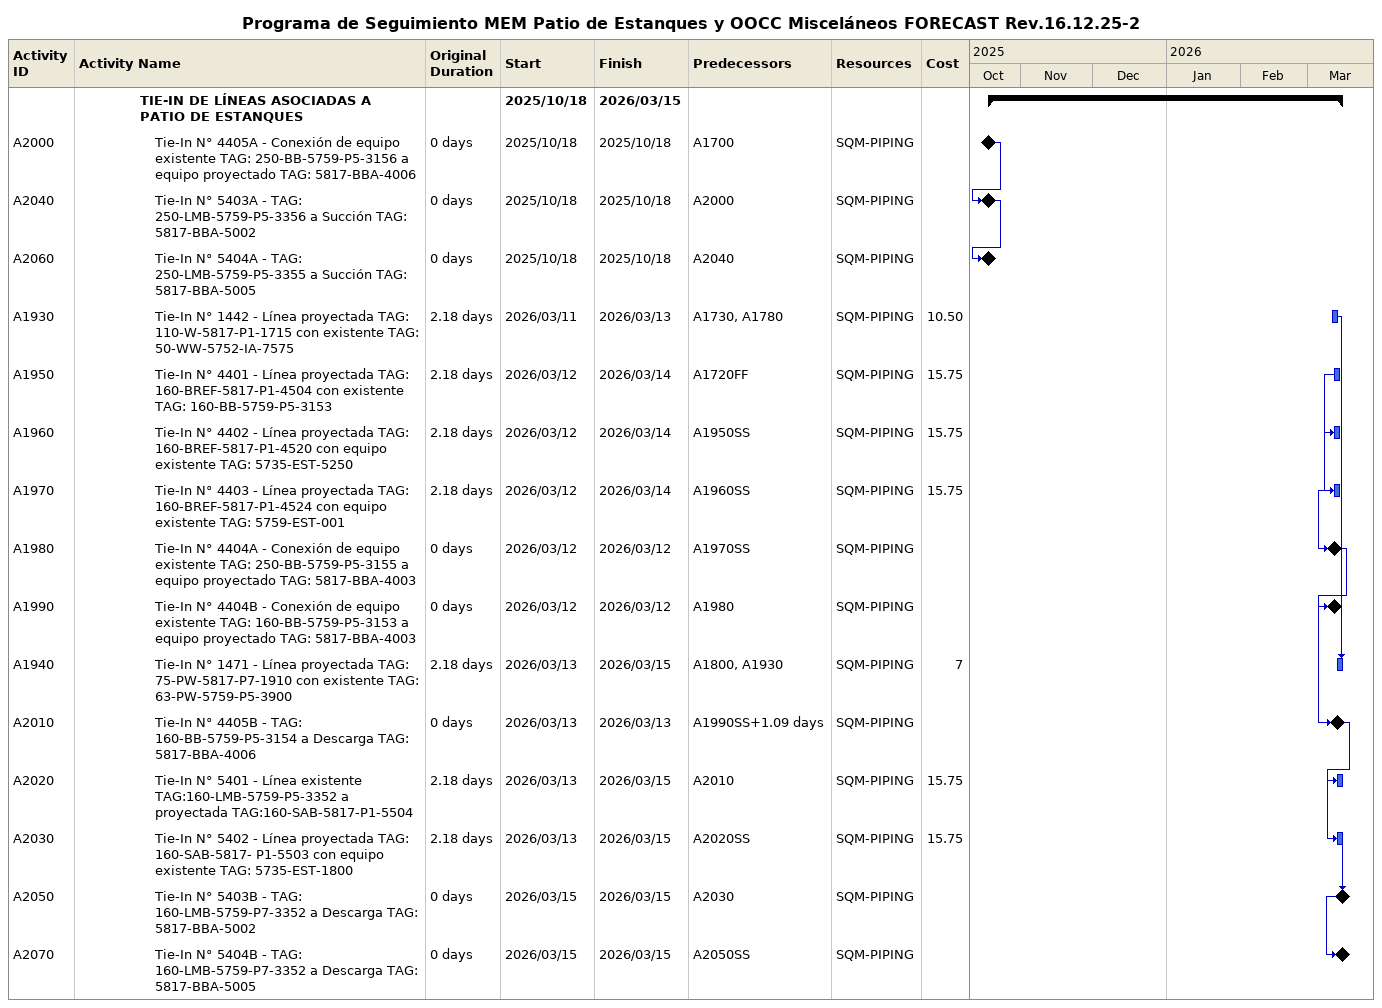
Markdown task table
Programa de Seguimiento MEM Patio de Estanques y OOCC Misceláneos FORECAST Rev.16.12.25-2

| ID | Level | Task | Original duration | Start | Finish | Predecessors | Resources | Cost |
|---|---|---|---|---|---|---|---|---|
|  | 5 | **TIE-IN DE LÍNEAS ASOCIADAS A PATIO DE ESTANQUES** |  | 2025-10-18 | 2026-03-15 |  |  |  |
| A2000 | 6 | Tie-In N° 4405A - Conexión de equipo existente TAG: 250-BB-5759-P5-3156 a equipo proyectado TAG: 5817-BBA-4006 | 0d | 2025-10-18 | 2025-10-18 | A1700 | SQM-PIPING |  |
| A2040 | 6 | Tie-In N° 5403A - TAG: 250-LMB-5759-P5-3356 a Succión TAG: 5817-BBA-5002 | 0d | 2025-10-18 | 2025-10-18 | A2000 | SQM-PIPING |  |
| A2060 | 6 | Tie-In N° 5404A - TAG: 250-LMB-5759-P5-3355 a Succión TAG: 5817-BBA-5005 | 0d | 2025-10-18 | 2025-10-18 | A2040 | SQM-PIPING |  |
| A1930 | 6 | Tie-In N° 1442 - Línea proyectada TAG: 110-W-5817-P1-1715 con existente TAG: 50-WW-5752-IA-7575 | 2.18d | 2026-03-11 | 2026-03-13 | A1730, A1780 | SQM-PIPING | 10.50 |
| A1950 | 6 | Tie-In N° 4401 - Línea proyectada TAG: 160-BREF-5817-P1-4504 con existente TAG: 160-BB-5759-P5-3153 | 2.18d | 2026-03-12 | 2026-03-14 | A1720FF | SQM-PIPING | 15.75 |
| A1960 | 6 | Tie-In N° 4402 - Línea proyectada TAG: 160-BREF-5817-P1-4520 con equipo existente TAG: 5735-EST-5250 | 2.18d | 2026-03-12 | 2026-03-14 | A1950SS | SQM-PIPING | 15.75 |
| A1970 | 6 | Tie-In N° 4403 - Línea proyectada TAG: 160-BREF-5817-P1-4524 con equipo existente TAG: 5759-EST-001 | 2.18d | 2026-03-12 | 2026-03-14 | A1960SS | SQM-PIPING | 15.75 |
| A1980 | 6 | Tie-In N° 4404A - Conexión de equipo existente TAG: 250-BB-5759-P5-3155 a equipo proyectado TAG: 5817-BBA-4003 | 0d | 2026-03-12 | 2026-03-12 | A1970SS | SQM-PIPING |  |
| A1990 | 6 | Tie-In N° 4404B - Conexión de equipo existente TAG: 160-BB-5759-P5-3153 a equipo proyectado TAG: 5817-BBA-4003 | 0d | 2026-03-12 | 2026-03-12 | A1980 | SQM-PIPING |  |
| A1940 | 6 | Tie-In N° 1471 - Línea proyectada TAG: 75-PW-5817-P7-1910 con existente TAG: 63-PW-5759-P5-3900 | 2.18d | 2026-03-13 | 2026-03-15 | A1800, A1930 | SQM-PIPING | 7 |
| A2010 | 6 | Tie-In N° 4405B - TAG: 160-BB-5759-P5-3154 a Descarga TAG: 5817-BBA-4006 | 0d | 2026-03-13 | 2026-03-13 | A1990SS+1.09d | SQM-PIPING |  |
| A2020 | 6 | Tie-In N° 5401 - Línea existente TAG:160-LMB-5759-P5-3352 a proyectada TAG:160-SAB-5817-P1-5504 | 2.18d | 2026-03-13 | 2026-03-15 | A2010 | SQM-PIPING | 15.75 |
| A2030 | 6 | Tie-In N° 5402 - Línea proyectada TAG: 160-SAB-5817- P1-5503 con equipo existente TAG: 5735-EST-1800 | 2.18d | 2026-03-13 | 2026-03-15 | A2020SS | SQM-PIPING | 15.75 |
| A2050 | 6 | Tie-In N° 5403B - TAG: 160-LMB-5759-P7-3352 a Descarga TAG: 5817-BBA-5002 | 0d | 2026-03-15 | 2026-03-15 | A2030 | SQM-PIPING |  |
| A2070 | 6 | Tie-In N° 5404B - TAG: 160-LMB-5759-P7-3352 a Descarga TAG: 5817-BBA-5005 | 0d | 2026-03-15 | 2026-03-15 | A2050SS | SQM-PIPING |  |
